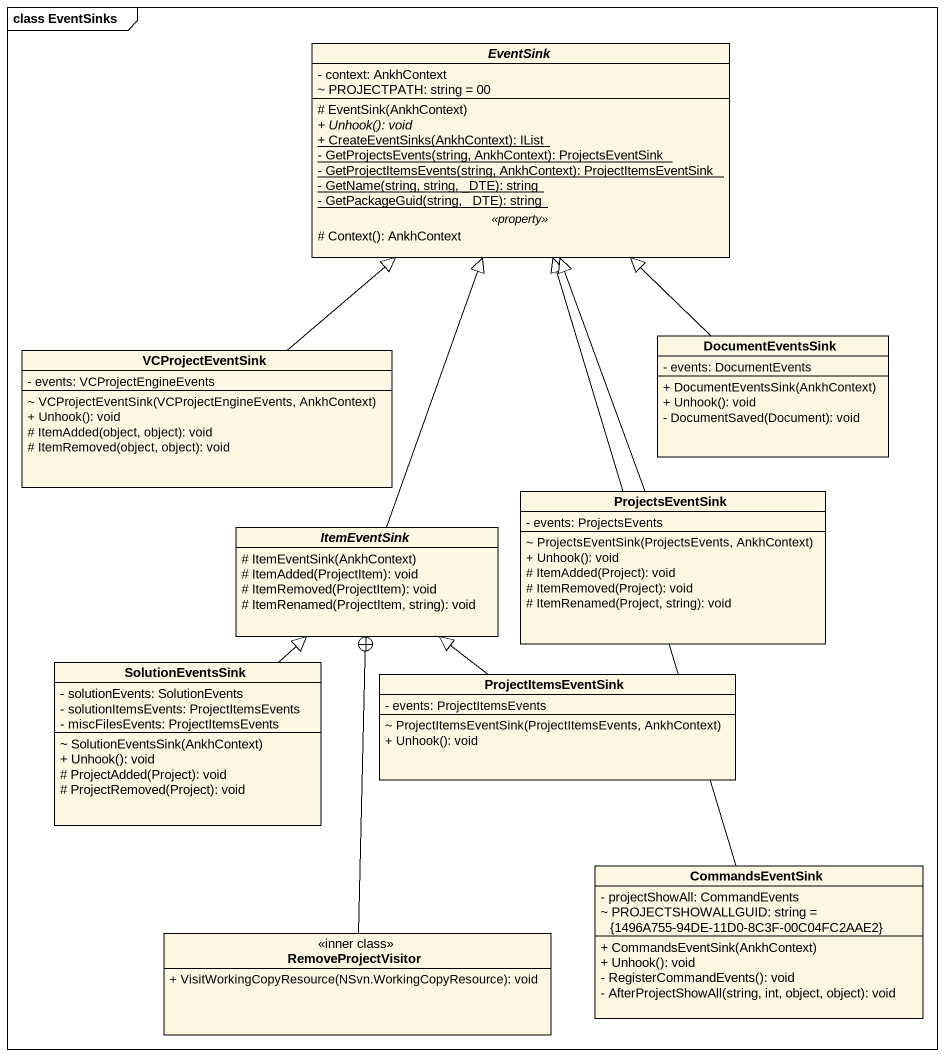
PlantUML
@startuml
mainframe class EventSinks
hide circle
hide empty members
skinparam classAttributeIconSize 0
abstract class EventSink {
  - context: AnkhContext
  ~ PROJECTPATH: string = 00
  --
  # EventSink(AnkhContext)
  {abstract} + Unhook(): void
  {static} + CreateEventSinks(AnkhContext): IList
  {static} - GetProjectsEvents(string, AnkhContext): ProjectsEventSink
  {static} - GetProjectItemsEvents(string, AnkhContext): ProjectItemsEventSink
  {static} - GetName(string, string, _DTE): string
  {static} - GetPackageGuid(string, _DTE): string
  .. <<property>> ..
  # Context(): AnkhContext
}
class VCProjectEventSink {
  - events: VCProjectEngineEvents
  ~ VCProjectEventSink(VCProjectEngineEvents, AnkhContext)
  + Unhook(): void
  # ItemAdded(object, object): void
  # ItemRemoved(object, object): void
}
class DocumentEventsSink {
  - events: DocumentEvents
  + DocumentEventsSink(AnkhContext)
  + Unhook(): void
  - DocumentSaved(Document): void
}
abstract class ItemEventSink {
  # ItemEventSink(AnkhContext)
  # ItemAdded(ProjectItem): void
  # ItemRemoved(ProjectItem): void
  # ItemRenamed(ProjectItem, string): void
}
class ProjectsEventSink {
  - events: ProjectsEvents
  ~ ProjectsEventSink(ProjectsEvents, AnkhContext)
  + Unhook(): void
  # ItemAdded(Project): void
  # ItemRemoved(Project): void
  # ItemRenamed(Project, string): void
}
class SolutionEventsSink {
  - solutionEvents: SolutionEvents
  - solutionItemsEvents: ProjectItemsEvents
  - miscFilesEvents: ProjectItemsEvents
  ~ SolutionEventsSink(AnkhContext)
  + Unhook(): void
  # ProjectAdded(Project): void
  # ProjectRemoved(Project): void
}
class ProjectItemsEventSink {
  - events: ProjectItemsEvents
  ~ ProjectItemsEventSink(ProjectItemsEvents, AnkhContext)
  + Unhook(): void
}
class CommandsEventSink {
  - projectShowAll: CommandEvents
  ~ PROJECTSHOWALLGUID: string = {1496A755-94DE-11D0-8C3F-00C04FC2AAE2}
  + CommandsEventSink(AnkhContext)
  + Unhook(): void
  - RegisterCommandEvents(): void
  - AfterProjectShowAll(string, int, object, object): void
}
class RemoveProjectVisitor <<inner class>> {
  + VisitWorkingCopyResource(NSvn.WorkingCopyResource): void
}
VCProjectEventSink -up-|> EventSink
DocumentEventsSink -up-|> EventSink
ItemEventSink -up-|> EventSink
ProjectsEventSink -up-|> EventSink
SolutionEventsSink -up-|> ItemEventSink
ProjectItemsEventSink -up-|> ItemEventSink
CommandsEventSink -up-|> EventSink
RemoveProjectVisitor -up-+ ItemEventSink
@enduml
